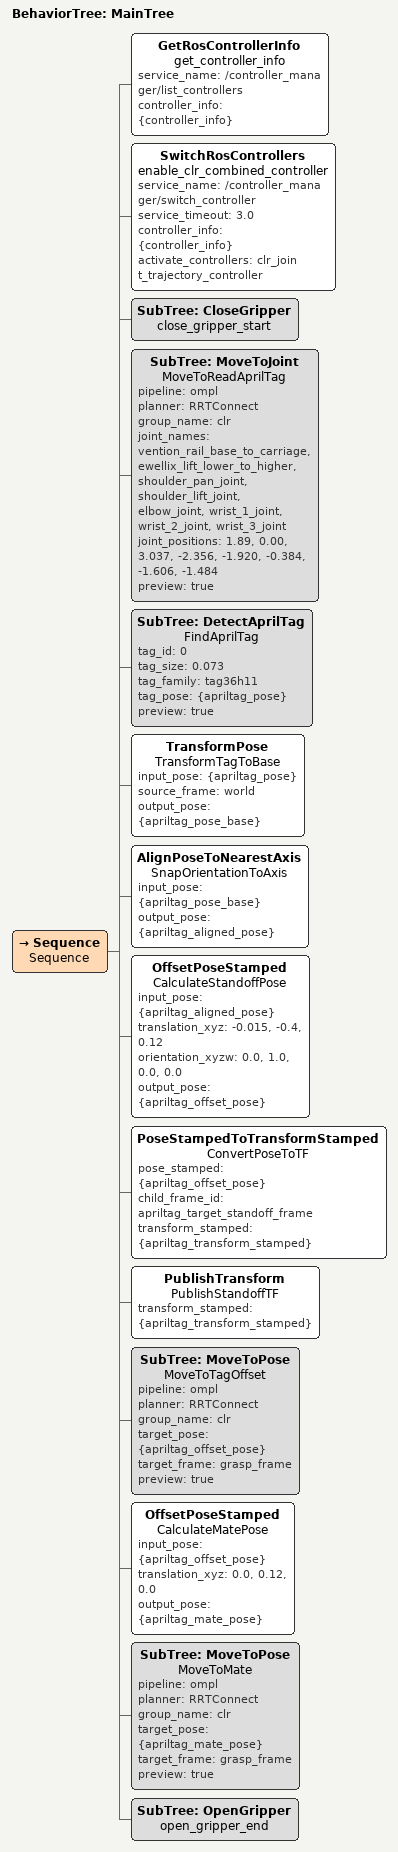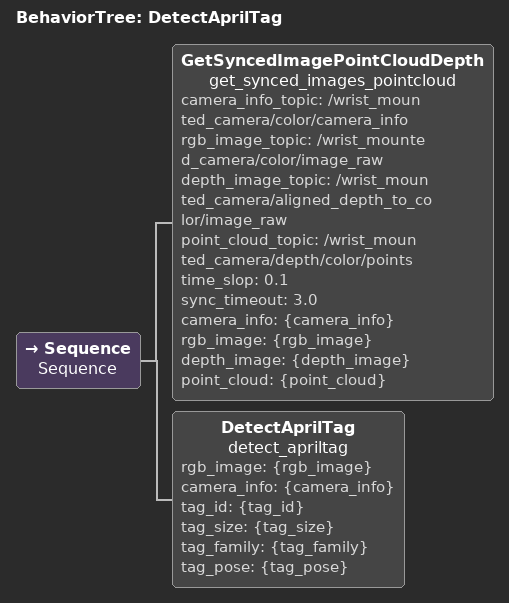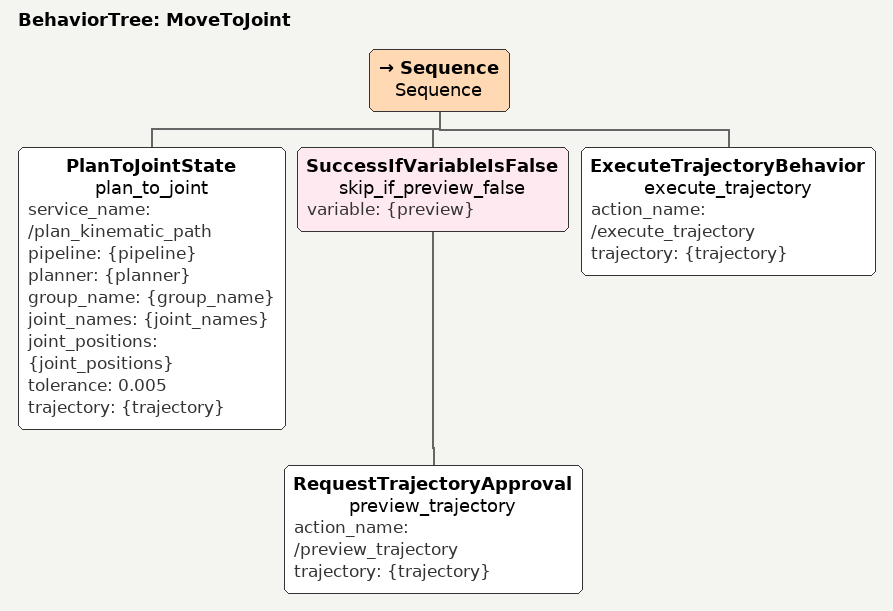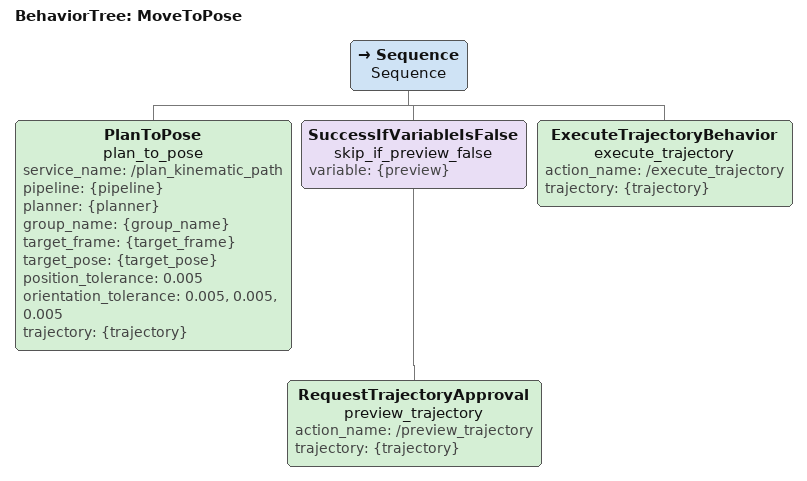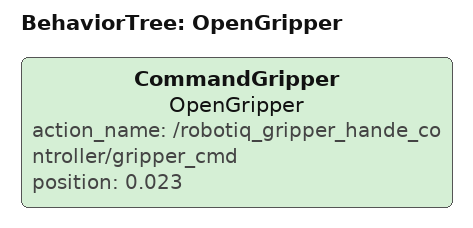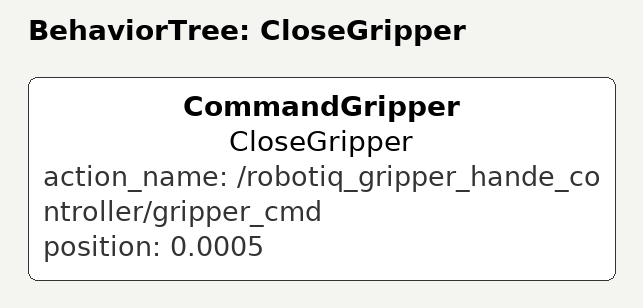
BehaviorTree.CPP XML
<root main_tree_to_execute="MainTree">
  <!-- Top-level behavior tree -->
  <BehaviorTree ID="MainTree">
    <Sequence name="Sequence">
      <GetRosControllerInfo
        name="get_controller_info"
        service_name="/controller_manager/list_controllers"
        controller_info="{controller_info}"
      />
      <SwitchRosControllers
        name="enable_clr_combined_controller"
        service_name="/controller_manager/switch_controller"
        service_timeout="3.0"
        controller_info="{controller_info}"
        activate_controllers="clr_joint_trajectory_controller"
      />
      <SubTree ID="CloseGripper" name="close_gripper_start" />

      <SubTree ID="MoveToJoint"
        name="MoveToReadAprilTag"
        pipeline="ompl"
        planner="RRTConnect"
        group_name="clr"
        joint_names="vention_rail_base_to_carriage, ewellix_lift_lower_to_higher, shoulder_pan_joint, shoulder_lift_joint, elbow_joint, wrist_1_joint, wrist_2_joint, wrist_3_joint"
        joint_positions="1.89, 0.00, 3.037, -2.356, -1.920, -0.384, -1.606, -1.484"
        preview="true"
      />

      <SubTree ID="DetectAprilTag"
        name="FindAprilTag"
        tag_id="0"
        tag_size="0.073"
        tag_family="tag36h11"
        tag_pose="{apriltag_pose}"
        preview="true"
      />

      <TransformPose name="TransformTagToBase"
        input_pose="{apriltag_pose}"
        source_frame="world"
        output_pose="{apriltag_pose_base}"
      />

      <AlignPoseToNearestAxis name="SnapOrientationToAxis"
        input_pose="{apriltag_pose_base}"
        output_pose="{apriltag_aligned_pose}"
      />

      <OffsetPoseStamped name="CalculateStandoffPose"
        input_pose="{apriltag_aligned_pose}"
        translation_xyz="-0.015, -0.4, 0.12"
        orientation_xyzw="0.0, 1.0, 0.0, 0.0"
        output_pose="{apriltag_offset_pose}"
      />

      <PoseStampedToTransformStamped name="ConvertPoseToTF"
      pose_stamped="{apriltag_offset_pose}"
      child_frame_id="apriltag_target_standoff_frame"
      transform_stamped="{apriltag_transform_stamped}"
      />

      <PublishTransform name="PublishStandoffTF"
          transform_stamped="{apriltag_transform_stamped}"
      />
      <SubTree ID="MoveToPose"
        name="MoveToTagOffset"
        pipeline="ompl"
        planner="RRTConnect"
        group_name="clr"
        target_pose="{apriltag_offset_pose}"
        target_frame="grasp_frame"
        preview="true"
      />
      <OffsetPoseStamped name="CalculateMatePose"
        input_pose="{apriltag_offset_pose}"
        translation_xyz="0.0, 0.12, 0.0"
        output_pose="{apriltag_mate_pose}"
      />
      <SubTree ID="MoveToPose"
        name="MoveToMate"
        pipeline="ompl"
        planner="RRTConnect"
        group_name="clr"
        target_pose="{apriltag_mate_pose}"
        target_frame="grasp_frame"
        preview="true"
      />

      <SubTree ID="OpenGripper" name="open_gripper_end" />

    </Sequence>
  </BehaviorTree>

<!-- AprilTag Detection Subtree -->
  <BehaviorTree ID="DetectAprilTag">
    <Sequence name="Sequence">
      <GetSyncedImagePointCloudDepth
        name="get_synced_images_pointcloud"
        camera_info_topic="/wrist_mounted_camera/color/camera_info"
        rgb_image_topic="/wrist_mounted_camera/color/image_raw"
        depth_image_topic="/wrist_mounted_camera/aligned_depth_to_color/image_raw"
        point_cloud_topic="/wrist_mounted_camera/depth/color/points"
        time_slop="0.1"
        sync_timeout="3.0"
        camera_info="{camera_info}"
        rgb_image="{rgb_image}"
        depth_image="{depth_image}"
        point_cloud="{point_cloud}"
      />
      <DetectAprilTag
        name="detect_apriltag"
        rgb_image="{rgb_image}"
        camera_info="{camera_info}"
        tag_id="{tag_id}"
        tag_size="{tag_size}"
        tag_family="{tag_family}"
        tag_pose="{tag_pose}"
      />
    </Sequence>
  </BehaviorTree>

  <!-- Motion planning behaviors -->
  <BehaviorTree ID="MoveToJoint">
    <Sequence name="Sequence">
      <PlanToJointState
        name="plan_to_joint"
        service_name="/plan_kinematic_path"
        pipeline="{pipeline}"
        planner="{planner}"
        group_name="{group_name}"
        joint_names="{joint_names}"
        joint_positions="{joint_positions}"
        tolerance="0.005"
        trajectory="{trajectory}"
      />
      <SuccessIfVariableIsFalse name="skip_if_preview_false" variable="{preview}">
        <RequestTrajectoryApproval
          name="preview_trajectory"
          action_name="/preview_trajectory"
          trajectory="{trajectory}"
        />
      </SuccessIfVariableIsFalse>
      <ExecuteTrajectoryBehavior
        name="execute_trajectory"
        action_name="/execute_trajectory"
        trajectory="{trajectory}"
      />
    </Sequence>
  </BehaviorTree>

  <BehaviorTree ID="MoveToPose">
    <Sequence name="Sequence">
      <PlanToPose
        name="plan_to_pose"
        service_name="/plan_kinematic_path"
        pipeline="{pipeline}"
        planner="{planner}"
        group_name="{group_name}"
        target_frame="{target_frame}"
        target_pose="{target_pose}"
        position_tolerance="0.005"
        orientation_tolerance="0.005, 0.005, 0.005"
        trajectory="{trajectory}"
      />
      <SuccessIfVariableIsFalse name="skip_if_preview_false" variable="{preview}">
        <RequestTrajectoryApproval
          name="preview_trajectory"
          action_name="/preview_trajectory"
          trajectory="{trajectory}"
        />
      </SuccessIfVariableIsFalse>
      <ExecuteTrajectoryBehavior
        name="execute_trajectory"
        action_name="/execute_trajectory"
        trajectory="{trajectory}"
      />
    </Sequence>
  </BehaviorTree>

  <BehaviorTree ID="OpenGripper">
    <CommandGripper
      name="OpenGripper"
      action_name="/robotiq_gripper_hande_controller/gripper_cmd"
      position="0.023"
    />
  </BehaviorTree>

  <BehaviorTree ID="CloseGripper">
    <CommandGripper
      name="CloseGripper"
      action_name="/robotiq_gripper_hande_controller/gripper_cmd"
      position="0.0005"
    />
  </BehaviorTree>

</root>
